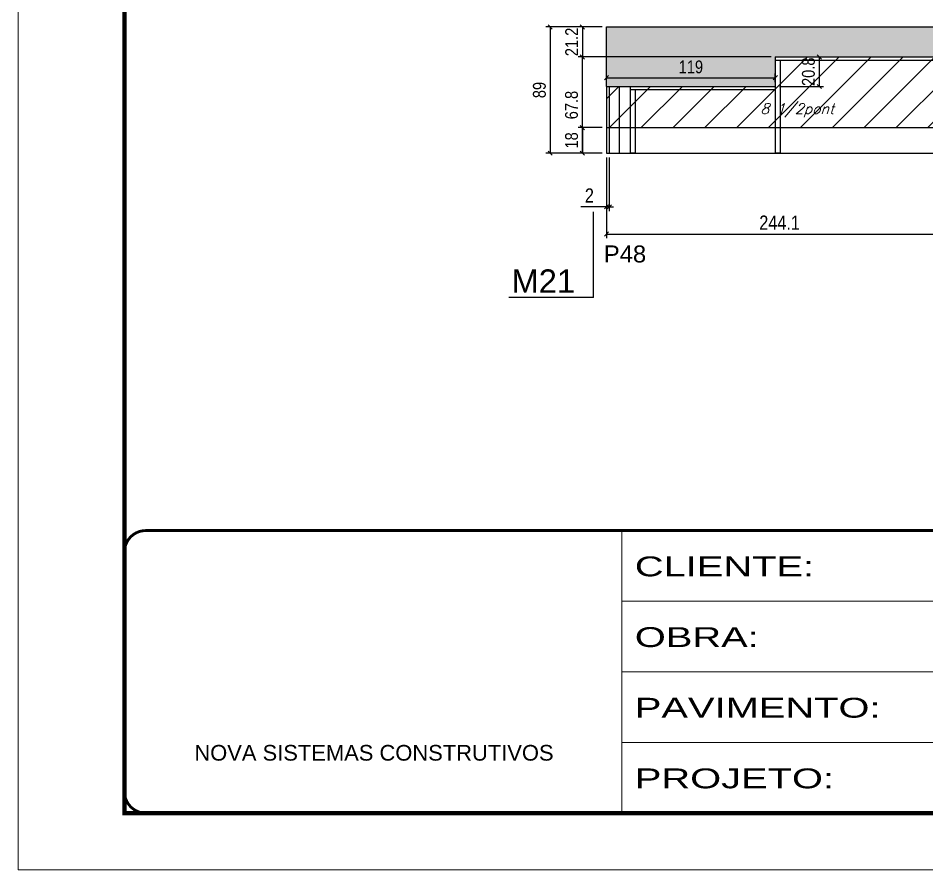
# Model space of a CAD drawing. Extents: x -20960 to -5926, y -2106 to 21915.
# Drawn here: x -12207 to -11566, y 8231 to 8832 of the extents above; entities that cross this region are included whole.
import ezdxf

# ---------------------------------------------------------------- set-up
doc = ezdxf.new("R2010")
doc.units = 0
doc.linetypes.add('CONTINUO', pattern=[0])
doc.linetypes.add('DASHED', pattern=[0.75, 0.5, -0.25])
for name, color, linetype in [('5', 5, 'Continuous'), ('COTA', 241, 'Continuous'), ('NOMENCLATURA', 7, 'Continuous'), ('Painéis', 200, 'Continuous'), ('SARR_2.2x7', 40, 'Continuous'), ('SARR_3.5x7', 81, 'Continuous'), ('texto', 7, 'Continuous')]:
    doc.layers.add(name, color=color, linetype=linetype)
for name, color, linetype, lineweight in [('Folhas', 255, 'Continuous', 9), ('Hachura', 251, 'Continuous', 9), ('SARRAFO DE PRESSAO', 251, 'DASHED', 9)]:
    doc.layers.add(name, color=color, linetype=linetype, lineweight=lineweight)
doc.styles.add('ARIAL', font='arial.ttf')
doc.styles.add('COTA TECNICA', font='techl___.ttf', dxfattribs={"height": 10})
doc.styles.add('COTA TECNICA-50', font='techl___.ttf', dxfattribs={"height": 9})
doc.styles.add('Romans', font='romans.shx')
doc.styles.get("Standard").update_dxf_attribs({"font": 'arial.ttf'})
doc.styles.add('Tecnologia', font='')
doc.styles.get('Tecnologia').set_extended_font_data('Forgotten Futurist')
doc.dimstyles.new('COTA PAINEL-50', dxfattribs={"dimtxt": 9, "dimasz": 3, "dimexe": 3, "dimexo": 3, "dimgap": 3, "dimtad": 1, "dimdec": 1, "dimzin": 12, "dimdsep": 46, "dimtxsty": 'COTA TECNICA-50', "dimblk1": 'OBLIQUE', "dimblk2": 'OBLIQUE', "dimsah": 1, "dimcen": 0.9, "dimclrd": 4, "dimclre": 4, "dimclrt": 240, "dimadec": 1, "dimazin": 3, "dimtfac": 1, "dimtdec": 1, "dimtmove": 0, "dimatfit": 3, "dimfxl": 1, "dimtolj": 1, "dimtzin": 12, "dimarcsym": 0})
doc.dimstyles.new('PAINEL', dxfattribs={"dimtxt": 10, "dimasz": 3, "dimexe": 3, "dimexo": 3, "dimgap": 3, "dimtad": 1, "dimdec": 1, "dimzin": 12, "dimdsep": 46, "dimtxsty": 'COTA TECNICA', "dimblk1": 'OBLIQUE', "dimblk2": 'OBLIQUE', "dimsah": 1, "dimcen": 0.9, "dimclrd": 4, "dimclre": 4, "dimclrt": 240, "dimadec": 1, "dimazin": 3, "dimtfac": 1, "dimtdec": 1, "dimtmove": 0, "dimatfit": 3, "dimfxl": 1, "dimtolj": 1, "dimtzin": 12, "dimarcsym": 0})

# ---------------------------------------------------------------- blocks, each defined once
blk = doc.blocks.new('9999999999')
at = {"color": 30, "linetype": 'CONTINUO'}
for p, q in [((98564.56, 34230.21), (98564.56, 34429.45)), ((98564.56, 34379.64), (99583.98, 34379.64)), ((98564.56, 34329.83), (99487.98, 34329.83)), ((98564.56, 34280.02), (99487.98, 34280.02))]:
    blk.add_line(p, q, dxfattribs=at)
at = {"color": 30, "linetype": 'CONTINUO', "const_width": 2}
blk.add_lwpolyline([(99583.98, 34230.21), (99583.98, 34414.45, 0.414214), (99568.98, 34429.45), (98228.98, 34429.45, 0.414214), (98213.98, 34414.45), (98213.98, 34245.21, 0.414214), (98228.98, 34230.21), (99583.98, 34230.21)], format="xyb", dxfattribs=at)
at = {"layer": 'Folhas'}
blk.add_lwpolyline([(98138.98, 34190.21), (99623.98, 34190.21), (99623.98, 35240.21), (98138.98, 35240.21)], close=True, dxfattribs=at)
at = {"layer": 'Folhas', "color": 30, "const_width": 3}
blk.add_lwpolyline([(98213.98, 34230.21), (99583.98, 34230.21), (99583.98, 35200.21), (98213.98, 35200.21)], close=True, dxfattribs=at)
at = {"color": 7, "linetype": 'Continuous', "ltscale": 5, "style": 'ARIAL'}
blk.add_text('NOVA SISTEMAS CONSTRUTIVOS', height=11.0592, dxfattribs=at).set_placement((98263.19, 34267.21))
at = {"layer": 'Folhas', "color": 7, "style": 'Tecnologia', "width": 1.5}
for s, p in [('CLIENTE:', (98573.65, 34397.17)), ('OBRA:', (98573.65, 34347.31)), ('PAVIMENTO:', (98573.65, 34297.5)), ('PROJETO:', (98573.65, 34247.69))]:
    blk.add_text(s, height=14, dxfattribs=at).set_placement(p)
blk = doc.blocks.new('_Oblique')
at = {"color": 0, "linetype": 'ByBlock', "lineweight": -2}
blk.add_line((-0.5, -0.5), (0.5, 0.5), dxfattribs=at)
blk = doc.blocks.new('*D1454')
at = {"layer": 'COTA', "color": 4, "lineweight": -2, "ltscale": 25, "transparency": 16777216}
for p, q in [((-11792.3, 8733.44), (-11792.3, 8676.38)), ((-11548.25, 8733.44), (-11548.25, 8676.38)), ((-11792.3, 8679.38), (-11548.25, 8679.38))]:
    blk.add_line(p, q, dxfattribs=at)
at = {"layer": 'Defpoints', "color": 0, "ltscale": 25, "transparency": 16777216}
for p in [(-11792.3, 8736.44), (-11548.25, 8736.44), (-11548.25, 8679.38)]:
    blk.add_point(p, dxfattribs=at)
at = {"layer": 'COTA', "color": 4, "lineweight": -2, "ltscale": 25, "transparency": 16777216, "xscale": 3, "yscale": 3, "zscale": 3, "rotation": 180}
blk.add_blockref('_Oblique', (-11792.3, 8679.38), dxfattribs=at)
at = {"layer": 'COTA', "color": 4, "lineweight": -2, "ltscale": 25, "transparency": 16777216, "xscale": 3, "yscale": 3, "zscale": 3}
blk.add_blockref('_Oblique', (-11548.25, 8679.38), dxfattribs=at)
at = {"layer": 'COTA', "color": 240, "ltscale": 25, "transparency": 16777216, "insert": (-11670.27, 8687.45), "char_height": 10, "attachment_point": 5, "style": 'COTA TECNICA'}
blk.add_mtext('\\A1;244.1', dxfattribs=at)
blk = doc.blocks.new('*D1472')
at = {"layer": 'COTA', "color": 4, "lineweight": -2, "ltscale": 25, "transparency": 16777216}
for p, q in [((-11792.3, 8733.44), (-11792.3, 8695.59)), ((-11790.3, 8733.44), (-11790.3, 8695.59)), ((-11792.3, 8698.59), (-11810.41, 8698.59)), ((-11790.3, 8698.59), (-11792.3, 8698.59)), ((-11790.3, 8698.59), (-11787.3, 8698.59))]:
    blk.add_line(p, q, dxfattribs=at)
at = {"layer": 'Defpoints', "color": 0, "ltscale": 25, "transparency": 16777216}
for p in [(-11792.3, 8736.44), (-11790.3, 8736.44), (-11792.3, 8698.59)]:
    blk.add_point(p, dxfattribs=at)
at = {"layer": 'COTA', "color": 4, "lineweight": -2, "ltscale": 25, "transparency": 16777216, "xscale": 3, "yscale": 3, "zscale": 3}
blk.add_blockref('_Oblique', (-11792.3, 8698.59), dxfattribs=at)
at = {"layer": 'COTA', "color": 4, "lineweight": -2, "ltscale": 25, "transparency": 16777216, "xscale": 3, "yscale": 3, "zscale": 3, "rotation": 180}
blk.add_blockref('_Oblique', (-11790.3, 8698.59), dxfattribs=at)
at = {"layer": 'COTA', "color": 240, "ltscale": 25, "transparency": 16777216, "insert": (-11804.35, 8706.59), "char_height": 10, "attachment_point": 5, "style": 'COTA TECNICA'}
blk.add_mtext('\\A1;2', dxfattribs=at)
blk = doc.blocks.new('*D1715')
at = {"layer": 'COTA', "color": 4, "lineweight": -2, "transparency": 16777216}
for p, q in [((-11676.3, 8804.24), (-11812.3, 8804.24)), ((-11809.3, 8736.44), (-11809.3, 8804.24)), ((-11795.3, 8736.44), (-11812.3, 8736.44))]:
    blk.add_line(p, q, dxfattribs=at)
at = {"layer": 'Defpoints', "color": 0, "transparency": 16777216}
for p in [(-11809.3, 8804.24), (-11673.3, 8804.24), (-11792.3, 8736.44)]:
    blk.add_point(p, dxfattribs=at)
at = {"layer": 'COTA', "color": 4, "lineweight": -2, "transparency": 16777216, "xscale": 3, "yscale": 3, "zscale": 3}
for p, rotation in [((-11809.3, 8804.24), 90), ((-11809.3, 8736.44), 270)]:
    blk.add_blockref('_Oblique', p, dxfattribs=dict(at, rotation=rotation))
at = {"layer": 'COTA', "color": 240, "transparency": 16777216, "insert": (-11816.91, 8770.34), "char_height": 9, "attachment_point": 5, "rotation": 90, "style": 'COTA TECNICA-50'}
blk.add_mtext('\\A1;67.8', dxfattribs=at)
blk = doc.blocks.new('*D1473')
at = {"layer": 'COTA', "color": 4, "lineweight": -2, "transparency": 16777216}
for p, q in [((-11795.3, 8825.44), (-11834.98, 8825.44)), ((-11831.98, 8825.44), (-11831.98, 8736.44)), ((-11795.3, 8736.44), (-11834.98, 8736.44))]:
    blk.add_line(p, q, dxfattribs=at)
at = {"layer": 'Defpoints', "color": 0, "transparency": 16777216}
for p in [(-11792.3, 8825.44), (-11831.98, 8736.44), (-11792.3, 8736.44)]:
    blk.add_point(p, dxfattribs=at)
at = {"layer": 'COTA', "color": 4, "lineweight": -2, "transparency": 16777216, "xscale": 3, "yscale": 3, "zscale": 3}
for p, rotation in [((-11831.98, 8825.44), 90), ((-11831.98, 8736.44), 270)]:
    blk.add_blockref('_Oblique', p, dxfattribs=dict(at, rotation=rotation))
at = {"layer": 'COTA', "color": 240, "transparency": 16777216, "insert": (-11839.57, 8780.94), "char_height": 9, "attachment_point": 5, "rotation": 90, "style": 'COTA TECNICA-50'}
blk.add_mtext('\\A1;89', dxfattribs=at)
blk = doc.blocks.new('*D1717')
at = {"layer": 'COTA', "color": 4, "lineweight": -2, "transparency": 16777216}
for p, q in [((-11795.3, 8825.44), (-11812.3, 8825.44)), ((-11809.3, 8825.44), (-11809.3, 8804.24)), ((-11676.3, 8804.24), (-11812.3, 8804.24))]:
    blk.add_line(p, q, dxfattribs=at)
at = {"layer": 'Defpoints', "color": 0, "transparency": 16777216}
for p in [(-11792.3, 8825.44), (-11809.3, 8804.24), (-11673.3, 8804.24)]:
    blk.add_point(p, dxfattribs=at)
at = {"layer": 'COTA', "color": 4, "lineweight": -2, "transparency": 16777216, "xscale": 3, "yscale": 3, "zscale": 3}
for p, rotation in [((-11809.3, 8825.44), 90), ((-11809.3, 8804.24), 270)]:
    blk.add_blockref('_Oblique', p, dxfattribs=dict(at, rotation=rotation))
at = {"layer": 'COTA', "color": 240, "transparency": 16777216, "insert": (-11816.85, 8814.84), "char_height": 9, "attachment_point": 5, "rotation": 90, "style": 'COTA TECNICA-50'}
blk.add_mtext('\\A1;21.2', dxfattribs=at)
blk = doc.blocks.new('*D1718')
at = {"layer": 'COTA', "color": 4, "lineweight": -2, "transparency": 16777216}
for p, q in [((-11670.3, 8804.24), (-11639.33, 8804.24)), ((-11642.33, 8804.24), (-11642.33, 8783.44)), ((-11670.3, 8783.44), (-11639.33, 8783.44))]:
    blk.add_line(p, q, dxfattribs=at)
at = {"layer": 'Defpoints', "color": 0, "transparency": 16777216}
for p in [(-11673.3, 8804.24), (-11673.3, 8783.44), (-11642.33, 8783.44)]:
    blk.add_point(p, dxfattribs=at)
at = {"layer": 'COTA', "color": 4, "lineweight": -2, "transparency": 16777216, "xscale": 3, "yscale": 3, "zscale": 3}
for p, rotation in [((-11642.33, 8804.24), 90), ((-11642.33, 8783.44), 270)]:
    blk.add_blockref('_Oblique', p, dxfattribs=dict(at, rotation=rotation))
at = {"layer": 'COTA', "color": 240, "transparency": 16777216, "insert": (-11649.94, 8793.84), "char_height": 9, "attachment_point": 5, "rotation": 90, "style": 'COTA TECNICA-50'}
blk.add_mtext('\\A1;20.8', dxfattribs=at)
blk = doc.blocks.new('*D1719')
at = {"layer": 'COTA', "color": 4, "lineweight": -2, "transparency": 16777216}
for p, q in [((-11792.3, 8786.44), (-11792.3, 8792.63)), ((-11792.3, 8789.63), (-11673.3, 8789.63)), ((-11673.3, 8786.44), (-11673.3, 8792.63))]:
    blk.add_line(p, q, dxfattribs=at)
at = {"layer": 'Defpoints', "color": 0, "transparency": 16777216}
for p in [(-11673.3, 8789.63), (-11792.3, 8783.44), (-11673.3, 8783.44)]:
    blk.add_point(p, dxfattribs=at)
at = {"layer": 'COTA', "color": 4, "lineweight": -2, "transparency": 16777216, "xscale": 3, "yscale": 3, "zscale": 3, "rotation": 180}
blk.add_blockref('_Oblique', (-11792.3, 8789.63), dxfattribs=at)
at = {"layer": 'COTA', "color": 4, "lineweight": -2, "transparency": 16777216, "xscale": 3, "yscale": 3, "zscale": 3}
blk.add_blockref('_Oblique', (-11673.3, 8789.63), dxfattribs=at)
at = {"layer": 'COTA', "color": 240, "transparency": 16777216, "insert": (-11732.8, 8797.21), "char_height": 9, "attachment_point": 5, "style": 'COTA TECNICA-50'}
blk.add_mtext('\\A1;119', dxfattribs=at)
blk = doc.blocks.new('*D1749')
at = {"layer": 'COTA', "color": 4, "lineweight": -2, "transparency": 16777216}
for p, q in [((-11795.3, 8754.44), (-11812.3, 8754.44)), ((-11809.3, 8754.44), (-11809.3, 8736.44)), ((-11795.3, 8736.44), (-11812.3, 8736.44))]:
    blk.add_line(p, q, dxfattribs=at)
at = {"layer": 'Defpoints', "color": 0, "transparency": 16777216}
for p in [(-11792.3, 8754.44), (-11809.3, 8736.44), (-11792.3, 8736.44)]:
    blk.add_point(p, dxfattribs=at)
at = {"layer": 'COTA', "color": 4, "lineweight": -2, "transparency": 16777216, "xscale": 3, "yscale": 3, "zscale": 3}
for p, rotation in [((-11809.3, 8754.44), 90), ((-11809.3, 8736.44), 270)]:
    blk.add_blockref('_Oblique', p, dxfattribs=dict(at, rotation=rotation))
at = {"layer": 'COTA', "color": 240, "transparency": 16777216, "insert": (-11816.88, 8745.44), "char_height": 9, "attachment_point": 5, "rotation": 90, "style": 'COTA TECNICA-50'}
blk.add_mtext('\\A1;18', dxfattribs=at)

msp = doc.modelspace()

# ---------------------------------------------------------------- hatches: boundary and pattern name
at = {"layer": 'COTA', "linetype": 'ByBlock'}
h = msp.add_hatch(dxfattribs=at)
h.set_pattern_fill('AR-CONC', color=256, scale=0.03)
h.set_pattern_definition([(50, (-4755, -1202.862), (5.46554, -0.4781726), [0.5715, -6.2865]), (355, (-4755, -1202.862), (-1.0573026, 5.7317054), [0.4572, -5.0292175]), (100.451445, (-4754.5445, -1202.902), (4.4082374, 5.2535326), [0.4857003, -5.3427073]), (46.1842, (-4755, -1201.338), (8.1323712, -1.26127), [0.85725, -9.42975]), (96.63556, (-4754.322, -1201.443), (7.122124, 7.4227837), [0.7285507, -8.014068]), (351.18415, (-4755, -1201.338), (7.122124, 7.422784), [0.685799, -7.543792]), (21, (-4754.238, -1201.719), (4.5484317, -3.067956), [0.5715, -6.2865]), (326, (-4754.238, -1201.719), (1.8540609, 5.525639), [0.4572, -5.0292]), (71.451445, (-4753.859, -1201.9747), (6.4024926, 2.457683), [0.4857003, -5.3426981]), (37.5, (-4755, -1202.862), (0.0926581, 2.53665117), [0, -4.96824, 0, -5.1054, 0, -5.04825]), (7.5, (-4755, -1202.862), (2.0045899, 3.00541724), [0, -2.91084, 0, -4.85394, 0, -1.92405]), (327.5, (-4756.6993, -1202.862), (4.06771786, -0.17186232), [0, -1.905, 0, -5.9436, 0, -7.8867]), (317.5, (-4757.4613, -1202.862), (4.4438754, 0.7627947), [0, -2.4765, 0, -3.94716, 0, -5.6007])])
h.paths.add_polyline_path([(-11099.32, 8825.44), (-11792.3, 8825.44), (-11792.3, 8783.44), (-11673.3, 8783.44), (-11673.3, 8802.04), (-11673.3, 8804.24), (-11673.3, 8804.24), (-11673.3, 8804.24), (-11525.22, 8804.24), (-11099.32, 8804.24)])
h.paths.add_polyline_path([(-11641.1, 8778.8), (-11641.1, 8809.34), (-11659.63, 8809.34), (-11659.63, 8778.8)], flags=9)
h.paths.add_polyline_path([(-11743.32, 8788.33), (-11722.79, 8788.33), (-11722.79, 8806.85), (-11743.32, 8806.85)], flags=24)
at = {"layer": 'Hachura', "ltscale": 25}
h = msp.add_hatch(dxfattribs=at)
h.set_pattern_fill('ANSI31', color=256, scale=5)
h.set_pattern_definition([(45, (144.287, -1222.857), (-11.22532, 11.22532), [])])
h.paths.add_polyline_path([(-11673.3, 8783.44), (-11792.3, 8783.44), (-11792.3, 8754.44), (-11099.32, 8754.44), (-11099.32, 8804.24), (-11673.3, 8804.24), (-11673.3, 8802.04)])

# ---------------------------------------------------------------- linework, layer by layer
at = {"layer": 'COTA', "linetype": 'ByBlock'}
for p, q in [((-11792.3, 8783.44), (-11792.3, 8825.44)), ((-11792.3, 8825.44), (-11099.32, 8825.44))]:
    msp.add_line(p, q, dxfattribs=at)
at = {"layer": 'NOMENCLATURA', "linetype": 'Continuous'}
for q in [(-11801.54, 8694.94), (-11861.24, 8634.59)]:
    msp.add_line((-11801.54, 8634.59), q, dxfattribs=at)
at = {"layer": 'Painéis'}
for p, q in [((-11673.3, 8804.24), (-11525.22, 8804.24)), ((-11673.3, 8804.24), (-11673.3, 8804.24)), ((-11673.3, 8804.24), (-11673.3, 8783.44)), ((-11792.3, 8783.44), (-11792.3, 8736.44)), ((-11792.3, 8783.44), (-11673.3, 8783.44)), ((-11790.3, 8783.44), (-11790.3, 8736.44)), ((-11792.3, 8754.44), (-11099.32, 8754.44)), ((-11792.3, 8736.44), (-11099.32, 8736.44))]:
    msp.add_line(p, q, dxfattribs=at)
at = {"layer": 'SARR_2.2x7', "linetype": 'Continuous'}
for p, q in [((-11673.3, 8802.04), (-11548.2, 8802.04)), ((-11783.3, 8783.44), (-11783.3, 8754.44)), ((-11775.3, 8781.24), (-11673.3, 8781.24)), ((-11783.3, 8754.44), (-11783.3, 8736.44))]:
    msp.add_line(p, q, dxfattribs=at)
at = {"layer": 'SARR_3.5x7'}
for p, q in [((-11673.3, 8802.04), (-11673.3, 8736.44)), ((-11669.8, 8802.04), (-11669.8, 8736.44)), ((-11775.3, 8736.44), (-11775.3, 8783.44)), ((-11771.8, 8736.44), (-11771.8, 8781.24)), ((-11771.8, 8736.44), (-11775.3, 8736.44)), ((-11669.8, 8736.44), (-11673.3, 8736.44))]:
    msp.add_line(p, q, dxfattribs=at)

# ---------------------------------------------------------------- block references
at = {"layer": 'SARRAFO DE PRESSAO', "color": 6, "linetype": 'ByBlock'}
msp.add_blockref('9999999999', (-110345.98, -25959.14), dxfattribs=at)

# ---------------------------------------------------------------- texts
at = {"layer": '5', "linetype": 'Continuous'}
msp.add_text('P48', height=12, rotation=0.00004, dxfattribs=at).set_placement((-11794.17, 8659.34))
at = {"layer": 'NOMENCLATURA', "linetype": 'Continuous'}
msp.add_text('M21', height=16.5, rotation=360, dxfattribs=at).set_placement((-11859.26, 8637.96))
at = {"layer": 'texto', "color": 2, "insert": (-11657.88, 8766.64), "char_height": 7.2737, "attachment_point": 5, "style": 'Romans'}
msp.add_mtext('{\\Q19;\\C256;8 1/2pont}', dxfattribs=at)

# ---------------------------------------------------------------- dimensions: what is measured, and where the dimension line sits
at = {"layer": 'COTA'}
for base, p1, p2, picture, middle in [((-11831.98, 8736.44), (-11792.3, 8825.44), (-11792.3, 8736.44), '*D1473', (-11839.57, 8780.94)), ((-11809.3, 8804.24), (-11792.3, 8736.44), (-11673.3, 8804.24), '*D1715', (-11816.91, 8770.34)), ((-11809.3, 8736.44), (-11792.3, 8754.44), (-11792.3, 8736.44), '*D1749', (-11816.88, 8745.44))]:
    dim = msp.add_linear_dim(base=base, p1=p1, p2=p2, angle=90, dimstyle='COTA PAINEL-50', dxfattribs=at)
    dim.commit()
    dim.dimension.update_dxf_attribs({"geometry": picture, "text_midpoint": middle})
for base, p1, p2, picture, middle in [((-11809.3, 8804.24), (-11792.3, 8825.44), (-11673.3, 8804.24), '*D1717', (-11809.3, 8814.84)), ((-11642.33, 8783.44), (-11673.3, 8804.24), (-11673.3, 8783.44), '*D1718', (-11642.33, 8793.84))]:
    dim = msp.add_linear_dim(base=base, p1=p1, p2=p2, angle=90, dimstyle='COTA PAINEL-50', dxfattribs=at)
    dim.commit()
    dim.dimension.update_dxf_attribs({"geometry": picture, "text_midpoint": middle, "dimtype": 160})
dim = msp.add_linear_dim(base=(-11673.3, 8789.63), p1=(-11792.3, 8783.44), p2=(-11673.3, 8783.44), dimstyle='COTA PAINEL-50', dxfattribs=at)
dim.commit()
dim.dimension.update_dxf_attribs({"geometry": '*D1719', "text_midpoint": (-11732.8, 8797.21)})
at = {"layer": 'COTA', "ltscale": 25}
for base, p1, p2, picture, middle in [((-11792.3, 8698.59), (-11790.3, 8736.44), (-11792.3, 8736.44), '*D1472', (-11804.35, 8706.59)), ((-11548.2457429, 8679.3797061), (-11792.2957433, 8736.4410684), (-11548.2457429, 8736.4410635), '*D1454', (-11670.2707431, 8687.4528055))]:
    dim = msp.add_linear_dim(base=base, p1=p1, p2=p2, dimstyle='PAINEL', dxfattribs=at)
    dim.commit()
    dim.dimension.update_dxf_attribs({"geometry": picture, "text_midpoint": middle})

doc.saveas('drawing.dxf')
